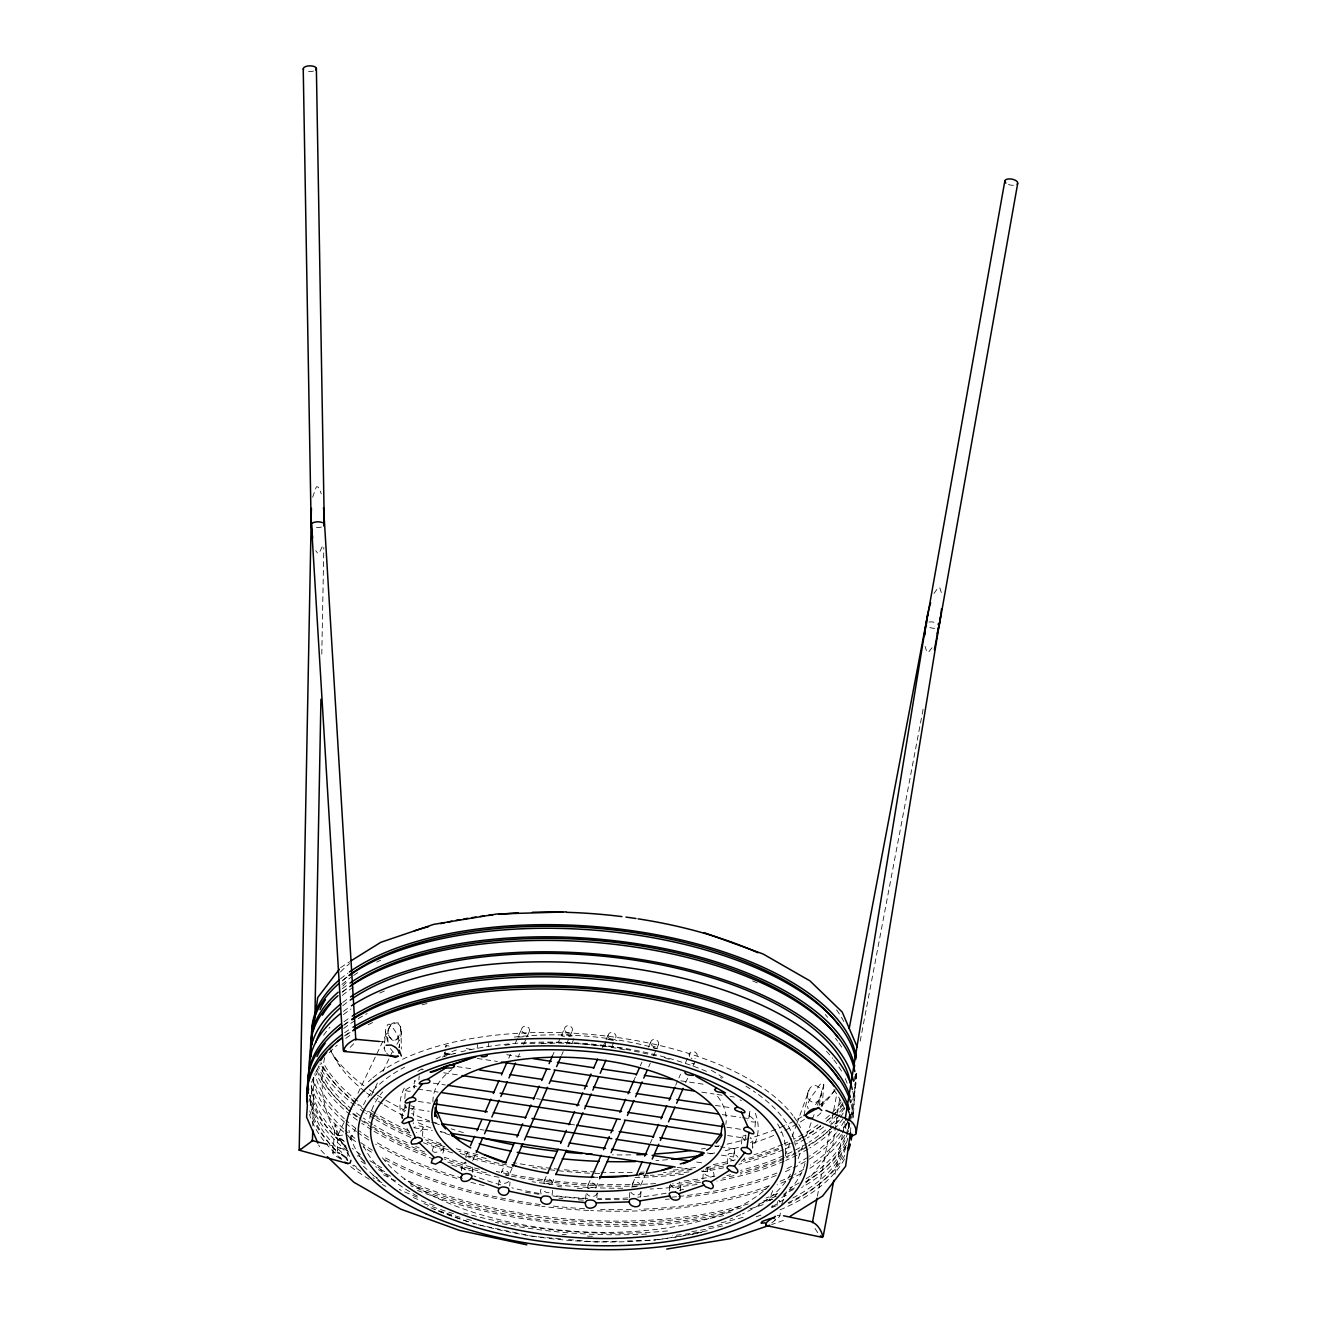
<?xml version="1.0" encoding="UTF-8"?>
<svg xmlns="http://www.w3.org/2000/svg" width="1317" height="1317" viewBox="0 0 1317 1317"><rect width="100%" height="100%" fill="white"/><g stroke="black" fill="none" stroke-linecap="round" stroke-linejoin="round"><path stroke-width="0.75" stroke-dasharray="5 3.75" d="M312.837 1125.953L313.775 1076.73M321.792 654.121L323.817 547.444M388.071 1042.224C384.169 1008.361 414.575 1024 394.458 1047.394M357.977 1093.225L389.848 1026.667C410.328 1009.217 397.043 1058.358 387.906 1033.121M347.622 1150.646L340.905 1141.362L335.094 1124.636L337.35 1135.254A25.27 1.696 59.5 0 1 342.404 1143.14L346.98 1148.44M310.746 1105.506L311.026 1101.934M311.701 1093.373L311.981 1089.801M324.64 1057.716C319.027 1084.566 322.583 1111.499 337.168 1134.974M332.872 1153.001L335.094 1124.636M347.787 1156.145L348.231 1150.63M385.354 1051.559L384.185 1048.48L385.799 1028.528L387.708 1024.593L389.19 1024.083C395.577 1029.762 400.384 1038.85 399.413 1047.673M402.212 1118.512L402.92 1109.869L406.673 1106.757M404.813 1098.46L405.521 1089.85L410.706 1086.673A6.338 2.107 -16.6 0 1 414.855 1086.097L416.534 1086.492M413.538 1115.894L414.246 1106.873L411.052 1105.704M418.888 1079.907L419.201 1075.94M422.576 1136.324L423.004 1126.611L418.707 1125.821A6.338 3.144 -18.9 0 0 414.427 1127.385L413.867 1127.764M442.841 1153.132C445.212 1148.506 442.759 1142.695 437.31 1145.033A6.338 3.638 -17.8 0 0 433.392 1147.107L432.223 1150.943M461.378 1170.681L462.3 1164.59A6.338 4.066 -15 0 1 465.609 1162.071M477.215 1048.299L477.528 1044.463M472.375 1172.278L472.852 1166.319M488.475 1046.735L488.772 1042.834M498.616 1185.547L499.192 1178.649M509.712 1186.008L510.008 1182.123M541.089 1194.058C538.34 1181.826 546.785 1198.684 551.724 1190.338M552.119 1195.326L552.564 1189.63M571.825 1043.393C581.241 1028.231 543.641 1038.092 572.418 1035.853M585.604 1199.359L586.197 1191.836M605.392 1046.62L606.034 1038.866L616.965 1040.479M596.848 1197.844L597.292 1192.198M629.411 1197.597L629.855 1191.885M640.589 1197.038L641.033 1191.325A6.338 4.445 18.2 0 0 640.77 1190.189M669.382 1190.716L669.991 1182.929M680.477 1190.996L680.691 1184.065A6.338 4.132 23.3 0 0 679.144 1181.925M702.784 1179.094L703.525 1170.138M727.363 1163.586L728.12 1154.499L729.371 1153.429L733.108 1153.824A6.338 3.243 27.8 0 1 737.026 1156.128L737.948 1157.182M741.52 1143.963L742.179 1136.061L745.735 1135.534M752.402 1147.041L752.88 1141.065L750.377 1137.723M755.003 1126.99L755.481 1121.014L751.102 1116.997A6.338 2.206 26.1 0 0 747.035 1115.68M777.112 1205.335L777.409 1201.581M822.104 1106.576L823.816 1084.829C821.512 1078.969 816.754 1090.163 814.828 1092.254A25.27 15.244 -63.3 0 0 809 1101.16L807.074 1105.226L808.177 1108.716M839.505 1099.662L832.92 1144.901L828.113 1154.647L803.288 1186.14M850.436 1132.669L851.144 1123.73M852.231 1109.803L851.556 1118.38A273.31 123.238 4.5 0 0 850.881 1114.775M853.416 1094.806L852.511 1106.231A273.31 123.238 4.5 0 1 852.939 1120.388M854.503 1080.994L855.095 1073.371A273.31 123.238 4.5 0 1 855.787 1081.455M404.846 1104.37L404.879 1107.613L429.227 1111.268M745.801 1135.04L745.718 1138.069M823.816 1084.829L819.618 1098.888A25.221 10.602 -59.8 0 1 815.47 1104.65M399.709 1043.969L398.804 1047.624M641.033 1191.325C640.77 1196.544 633 1195.902 630.876 1192.247M443.319 1146.992L442.71 1149.017A6.338 4.066 -15 0 1 439.417 1151.535L435.054 1152.424L432.865 1151.601M384.185 1048.48L384.334 1047.163M423.284 1127.401L421.852 1130.167A6.338 3.638 -17.8 0 1 417.933 1132.225L416.435 1132.604M414.246 1106.873L411.727 1110.132M752.88 1141.065L750.492 1142.662M755.481 1121.014L754.954 1122.068L751.859 1121.87A6.338 2.716 27.6 0 1 747.727 1120.059M413.225 1123.796L413.357 1122.743M707.657 1167.586L707.558 1171.867L708.859 1167.109M808.868 1090.46C803.074 1099.004 816.161 1108.552 820.211 1097.621C826.006 1089.093 812.902 1079.545 808.868 1090.46L797.015 1123.236M771.68 1222.966L779.582 1216.595L781.146 1209.78M804.029 1115.598L808.111 1092.666M819.158 1105.556L820.968 1095.431M312.639 497.217L316.343 486.813L318.039 486.961L319.702 489.348L321.249 493.842M817.396 1196.264L830.039 1129.607M830.418 1127.582L836.542 1095.267M834.945 1174.303L844.905 1121.837M860.199 1041.121L921.785 716.218M922.18 714.193L923.711 706.126M405.85 1104.914L405.027 1107.548M445.261 1047.328L446.035 1045.566L450.085 1046.175M445.541 1051.822L444.767 1053.584L444.586 1052.201M322.138 546.802L319.142 553.156L317.463 553.008L315.784 550.621M772.651 1190.7L769.161 1200.33L772.141 1199.244M785.179 1155.997L791.451 1138.645M792.143 1136.719L796.324 1125.162M781.59 1204.495L786.414 1191.128M798.135 1158.697L803.65 1143.419M806.416 1135.797L814.696 1112.898M817.445 1105.259L820.211 1097.621M349.795 1156.54L347.211 1152.54L342.107 1148.44L338.255 1148.638L337.564 1151.223L337.317 1136.439L343.803 1122.808M465.576 1156.853L468.012 1151.256M508.79 1058.177L510.42 1054.456M515.309 1043.294L521.828 1028.396M473.099 1159.865L475.536 1154.285M517.943 1057.485L519.573 1053.748M523.656 1044.447L526.092 1038.866M526.915 1037.006L529.352 1031.409M501.267 1172.772L504.559 1165.249M552.383 1056.069L554.029 1052.299M558.161 1042.883L560.63 1037.236M561.454 1035.36L564.763 1027.82M512.099 1168.278L508.79 1175.801A4.05 3.572 23.7 0 0 501.728 1171.965M561.569 1055.312L563.215 1051.559M566.508 1044.019L568.993 1038.372M569.817 1036.495L572.286 1030.849M544.168 1181.02L546.637 1175.39M602.544 1047.739L608.306 1034.602M551.708 1184.049L554.984 1176.542M611.714 1047.015L614.183 1041.385M588.057 1185.086L590.51 1179.489M633.757 1080.73L635.387 1076.993M640.292 1065.815L641.922 1062.095M648.458 1047.18L650.894 1041.599M595.58 1188.099L598.84 1180.641M648.639 1066.968L650.269 1063.247M653.528 1055.79L655.981 1050.209M656.804 1048.348L658.434 1044.611M632.44 1184.032L634.893 1178.435M650.384 1143.074L652.014 1139.353M675.654 1085.356L678.107 1079.775M678.913 1077.915L680.543 1074.195M685.433 1063.017L689.515 1053.715M640.786 1185.185L645.676 1174.023M685.63 1082.804L688.083 1077.207M692.972 1066.046L695.409 1060.465M389.848 1026.667C383.642 1033.746 394.046 1046.521 399.775 1036.314M350.24 1139.715L355.541 1128.636M371.46 1095.398L377.65 1082.475M382.967 1071.396L389.157 1058.456M390.046 1056.613L393.569 1049.237M597.177 1193.317C595.712 1197.729 588.617 1197.351 586.756 1193.482M933.967 593.457L938.198 587.629L939.894 587.958L941.606 593.473M931.992 647.734L928.501 652.244L926.806 651.915L925.094 646.4M821.149 1105.111L824.409 1101.045M353.68 1043.788L349.137 1048.414M774.742 1196.264L777.425 1193.498M820.985 1112.865L818.318 1115.367A9.252 4.593 -24.2 0 1 814.482 1117.376M340.576 967.616L349.614 961.723M444.603 1055.526L444.422 1056.497M769.572 1200.314L772.536 1199.26M337.613 1135.748L344.181 1134.875M508.856 1181.415C506.222 1184.213 499.867 1184.197 499.061 1179.802M587.645 1188.691L591.514 1187.374L595.498 1188.955M417.851 1071.429L422.971 1068.235M783.895 1199.507L770.461 1207.887A25.27 3.737 -42.1 0 0 772.602 1205.582M783.516 1220.415L771.597 1224.58M631.452 1186.996L636.704 1186.535M445.409 1055.032L452.159 1053.37A6.338 1.218 -9.9 0 1 455.089 1053.551M421.95 1069.848L423.267 1069.305M748.731 1118.577L749.982 1110.577L748.731 1118.577L742.623 1117.672M734.82 1148.951L733.569 1156.952L734.82 1148.951L720.629 1146.827M777.162 1215.542L780.092 1215.723M670.238 1184.065A6.338 4.445 18.2 0 0 671.785 1186.205C674.123 1189.449 682.272 1189.432 680.691 1184.065M517.976 1037.088L528.364 1036.545M545.436 1183.802L548.349 1183.539L551.839 1185.547M504.987 1045.303L513.037 1043.986M639.239 1174.056L643.239 1173.398M677.136 1188.461L678.436 1188.28M657.825 1239.774L701.632 1232.597M521.153 1043.739L563.742 1042.455L615.401 1047.097L656.656 1055.905M617.146 1241.273L594.741 1241.947L568.648 1239.593M627.32 1240.96L655.833 1240.104M705.896 1168.442L709.995 1169.348A6.338 3.721 26.4 0 1 713.435 1172.064L714.176 1175.291L712.909 1176.542L710.538 1176.921L706.389 1175.274A6.338 4.132 23.3 0 1 703.673 1172.212L703.41 1171.126M560.614 1238.885L532.512 1236.35L473.363 1223.723M379.559 1041.5L385.651 1042.06M505.909 1174.616L508.494 1175.373M613.459 1040.43L605.985 1039.031M466.267 1048.612L474.367 1049.83M506.749 1054.687L520.923 1056.81M680.807 1080.829L703.064 1084.171M444.767 1053.584L450.842 1054.489M477.166 1058.44L497.398 1061.469M701.813 1092.172L713.946 1093.999M722.045 1095.201L715.971 1094.295A147.027 66.294 4.5 0 1 725.848 1124.339M730.145 1096.419L734.195 1097.028M457.147 1066.605L471.387 1068.745M715.411 1105.391L731.676 1107.827M443.697 1072.779L457.921 1074.919M722.292 1114.61L740.598 1117.359M433.293 1083.167L445.442 1084.994M536.546 1098.674L540.596 1099.283M726.852 1127.237L741.01 1129.36M417.868 1089.044L438.117 1092.089M727.61 1135.55L745.834 1138.283M418.312 1101.424L430.478 1103.251M570.475 1124.274L574.541 1124.883M714.538 1145.905L718.605 1146.514M707.196 1153.001L713.287 1153.906M721.387 1155.124L733.569 1156.952M417.374 1120.109L429.523 1121.936M431.548 1122.232L439.631 1123.45M480.112 1129.525L484.162 1130.134M696.677 1162.038L702.751 1162.96M414.098 1127.813L432.305 1130.546M440.405 1131.764L448.504 1132.982M677.201 1167.323L693.384 1169.743M701.484 1170.961L707.558 1171.867M336.033 1152.079L332.971 1152.326A6.931 2.206 30.6 0 0 334.139 1154.976L340.79 1159.009M653.397 1047.92L656.459 1048.579M404.78 1111.91L402.837 1110.56M343.671 1140.588L339.062 1138.843L337.317 1136.439M691.771 1063.313L693.17 1063.692A6.338 1.284 19.7 0 0 694.421 1063.955M329.234 1144.868L340.543 1147.98M664.509 1057.584L672.016 1060.3M438.676 1211.163L471.437 1223.016M720.514 1077.619L721.93 1078.195M733.734 1160.82L732.334 1160.195A6.338 3.721 26.4 0 1 728.894 1157.462L728.005 1155.404M778.577 1200.627L779.911 1201.367M779.038 1200.676L780.355 1201.417M671.785 1186.205L672.954 1187.144M348.775 1136.62L350.536 1139.007M379.971 1181.168L363.492 1166.319M324.41 1153.84L321.085 1150.367L318.714 1144.95M393.503 1052.497L389.223 1047.048M339.819 1157.067L341.268 1159.026M817.676 1232.663L813.922 1226.72M405.438 1090.509L408.665 1091.349A6.338 2.634 -18.4 0 0 413.028 1090.295M334.699 1057.074L339.967 1066.243M446.035 1045.566L446.216 1046.949M845.86 1128.62L844.592 1122.644M387.56 1041.154L385.502 1031.655M742.097 1136.818L743.907 1139.666A6.338 3.243 27.8 0 0 746.426 1141.378M461.691 1166.78L464.769 1169.595L470.432 1168.311A6.338 4.395 -10.3 0 0 471.552 1167.471M401.01 1029.318L401.339 1049.056M844.938 1137.658A269.919 121.707 4.5 0 1 806.119 1178.715M799.156 1182.896A269.919 121.707 4.5 0 1 789.838 1187.835M777.03 1193.679A269.919 121.707 4.5 0 1 765.984 1198.042M748.171 1203.936A269.919 121.707 4.5 0 1 404.154 1179.077M381.732 1167.784A269.919 121.707 4.5 0 1 369.83 1160.705M360.446 1154.449A269.919 121.707 4.5 0 1 352.298 1148.391M344.214 1141.609A269.919 121.707 4.5 0 1 311.306 1081.817M343.984 1024.889A269.919 121.707 4.5 0 1 350.092 1020.445M849.811 1114.116A269.919 121.707 4.5 0 1 846.452 1133.855M846.37 1145.115A273.31 123.238 4.5 0 1 801.609 1187.522M786.249 1195.375A273.31 123.238 4.5 0 1 781.211 1197.614M763.086 1204.627A273.31 123.238 4.5 0 1 749.406 1209.022M723.708 1215.575A273.31 123.238 4.5 0 1 415.909 1189.794M395.775 1180.937A273.31 123.238 4.5 0 1 380.761 1173.233M365.253 1164.014A273.31 123.238 4.5 0 1 358.932 1159.8M347.458 1151.239A273.31 123.238 4.5 0 1 309.413 1098.658M343.753 1025.268A273.31 123.238 4.5 0 1 350.207 1020.84M851.144 1104.403A273.31 123.238 4.5 0 1 852.906 1119.911M769.342 1185.662A208.563 94.034 4.5 0 1 764.568 1190.156M763.234 1191.292A208.563 94.034 4.5 0 1 563.511 1230.407A208.563 94.034 4.5 0 1 380.843 1155.7M369.797 1118.577A208.563 94.034 4.5 0 1 382.704 1091.875M442.38 1057.074A208.563 94.034 4.5 0 1 456.703 1052.909M460.934 1051.839A208.563 94.034 4.5 0 1 706.834 1071.495M777.59 1123.977A208.563 94.034 4.5 0 1 785.146 1155.865M834.945 1090.46A266.149 120.012 4.5 0 1 820.145 1104.584M801.806 1116.865A266.149 120.012 4.5 0 1 786.216 1124.866M784.537 1125.623A266.149 120.012 4.5 0 1 777.606 1128.62M775.812 1129.344A266.149 120.012 4.5 0 1 750.904 1137.987M748.879 1138.579A266.149 120.012 4.5 0 1 726.902 1144.193M719.23 1145.806A266.149 120.012 4.5 0 1 715.329 1146.58M705.385 1148.358A266.149 120.012 4.5 0 1 701.352 1149M630.794 1154.861A266.149 120.012 4.5 0 1 612.553 1154.861M463.37 1132.62A266.149 120.012 4.5 0 1 451.204 1128.817M439.351 1124.718A266.149 120.012 4.5 0 1 431.663 1121.854M429.786 1121.113A266.149 120.012 4.5 0 1 411.678 1113.474M405.751 1110.708A266.149 120.012 4.5 0 1 383.461 1098.806M381.732 1097.769A266.149 120.012 4.5 0 1 375.032 1093.554M373.419 1092.484A266.149 120.012 4.5 0 1 368.711 1089.274M363.871 1085.751A266.149 120.012 4.5 0 1 330.979 1051.575M340.543 971.88A266.149 120.012 4.5 0 1 349.663 963.567M836.575 1009.909A266.149 120.012 4.5 0 1 844.444 1022.848M835.06 1089.439A259.762 117.114 4.5 0 1 821.067 1106.296M804.473 1119.302A259.762 117.114 4.5 0 1 780.619 1132.406M773.688 1135.452A259.762 117.114 4.5 0 1 750.822 1143.782M738.491 1147.387A259.762 117.114 4.5 0 1 722.49 1151.321M714.752 1152.951A259.762 117.114 4.5 0 1 706.817 1154.449M667.587 1159.668A259.762 117.114 4.5 0 1 655.866 1160.59M449.788 1134.958A259.762 117.114 4.5 0 1 440.207 1131.583M430.939 1128.027A259.762 117.114 4.5 0 1 416.798 1122.068M403.644 1115.795A259.762 117.114 4.5 0 1 384.202 1104.947M382.556 1103.909A259.762 117.114 4.5 0 1 374.67 1098.707M370.225 1095.546A259.762 117.114 4.5 0 1 366.702 1092.912M364.974 1091.563A259.762 117.114 4.5 0 1 330.616 1049.962M342.864 986.104A259.762 117.114 4.5 0 1 348.659 980.161M825.265 1014.469A259.762 117.114 4.5 0 1 827.603 1017.333M790.365 1174.155A219.083 98.775 4.5 0 1 742.459 1213.895M740.763 1214.669A219.083 98.775 4.5 0 1 730.013 1219.098M417.357 1196.116A219.083 98.775 4.5 0 1 362.455 1143.255M363.525 1104.831A219.083 98.775 4.5 0 1 404.648 1067.182M745.965 1086.245A219.083 98.775 4.5 0 1 755.448 1092.452M758.394 1094.542A219.083 98.775 4.5 0 1 795.353 1145.313M849.284 1123.681A269.919 121.707 4.5 0 1 805.839 1182.287M793.361 1189.465A269.919 121.707 4.5 0 1 783.697 1194.206M771.318 1199.474A269.919 121.707 4.5 0 1 757.95 1204.331M731.116 1212.035A269.919 121.707 4.5 0 1 410.789 1185.712M390.523 1176.213A269.919 121.707 4.5 0 1 376.234 1168.36M364.76 1161.166A269.919 121.707 4.5 0 1 357.236 1155.914M345.482 1146.547A269.919 121.707 4.5 0 1 311.224 1089.373M343.704 1028.462A269.919 121.707 4.5 0 1 367.196 1013.596M849.333 1113.688A269.919 121.707 4.5 0 1 849.449 1121.689M845.761 1143.238A273.31 123.238 4.5 0 1 805.477 1181.859M794.398 1187.983A273.31 123.238 4.5 0 1 786.529 1191.803M776.256 1196.231A273.31 123.238 4.5 0 1 761.456 1201.713M741.57 1207.738A273.31 123.238 4.5 0 1 408.945 1183.209M384.696 1171.636A273.31 123.238 4.5 0 1 375.691 1166.648M362.323 1158.351A273.31 123.238 4.5 0 1 356.183 1154.087M346.075 1146.3A273.31 123.238 4.5 0 1 309.693 1095.086M344.033 1021.696A273.31 123.238 4.5 0 1 350.487 1017.267M844.526 1158.944A273.31 123.238 4.5 0 1 778.528 1210.504M707.245 1230.786A273.31 123.238 4.5 0 1 672.559 1235.609M471.47 1220.382A273.31 123.238 4.5 0 1 463.847 1218.357M460.094 1217.303A273.31 123.238 4.5 0 1 433.968 1209.088M369.287 1179.291A273.31 123.238 4.5 0 1 349.927 1166.072M341.58 1159.256A273.31 123.238 4.5 0 1 324.953 1142.218M323.817 1140.785A273.31 123.238 4.5 0 1 309.479 1114.445M345.959 1035.178A273.31 123.238 4.5 0 1 350.931 1031.902M849.695 1114.725A273.31 123.238 4.5 0 1 851.276 1121.952M849.152 1126.726A273.31 123.238 4.5 0 1 845.712 1133.493M844.707 1135.155A273.31 123.238 4.5 0 1 809.84 1168.294M800.966 1173.546A273.31 123.238 4.5 0 1 795.303 1176.558M793.377 1177.53A273.31 123.238 4.5 0 1 777.145 1184.806M766.165 1188.971A273.31 123.238 4.5 0 1 590.691 1210.57M588.65 1210.471A273.31 123.238 4.5 0 1 541.731 1206.257M539.723 1205.993A273.31 123.238 4.5 0 1 381.946 1158.236M371.427 1152.145A273.31 123.238 4.5 0 1 363.229 1146.909M355.606 1141.592A273.31 123.238 4.5 0 1 345.334 1133.493M343.721 1132.11A273.31 123.238 4.5 0 1 311.075 1085.471A269.919 121.707 4.5 0 1 314.944 1073.981M343.408 1011.407A273.31 123.238 4.5 0 1 349.729 1006.929M852.741 1091.2A273.31 123.238 4.5 0 1 852.478 1116.964M845.876 1147.634A269.919 121.707 4.5 0 1 788.603 1203.54M760.913 1215.13A269.919 121.707 4.5 0 1 753.011 1217.781M722.589 1225.946A269.919 121.707 4.5 0 1 690.47 1231.757M592.436 1236.35A269.919 121.707 4.5 0 1 584.419 1235.972M566.244 1234.72A269.919 121.707 4.5 0 1 562.194 1234.358M453.525 1213.665A269.919 121.707 4.5 0 1 420.65 1202.306M385.897 1186.436A269.919 121.707 4.5 0 1 382.276 1184.493M360.726 1171.225A269.919 121.707 4.5 0 1 352.775 1165.43M335.687 1150.367A269.919 121.707 4.5 0 1 310.071 1095.53M315.718 1072.301A269.919 121.707 4.5 0 1 320.393 1064.004M329.283 1052.744A269.919 121.707 4.5 0 1 337.168 1045.155M345.729 1038.356A269.919 121.707 4.5 0 1 352.1 1033.993M368.134 1024.774A269.919 121.707 4.5 0 1 373.929 1021.926M422.115 1004.789A269.919 121.707 4.5 0 1 428.486 1003.175M833.809 1089.752A269.919 121.707 4.5 0 1 844.576 1109.326M847.901 1121.837A269.919 121.707 4.5 0 1 848.576 1131.83M847.704 1138.201A269.919 121.707 4.5 0 1 792.686 1198.042M776.075 1205.829A269.919 121.707 4.5 0 1 768.799 1208.759M743.084 1217.287A269.919 121.707 4.5 0 1 720.942 1222.802M667.571 1230.918A269.919 121.707 4.5 0 1 463.699 1212.973M417.275 1197.268A269.919 121.707 4.5 0 1 399.314 1189.432M377.288 1177.941A269.919 121.707 4.5 0 1 372.168 1174.896M341.729 1152.375A269.919 121.707 4.5 0 1 310.351 1093.95M344.511 1035.903A269.919 121.707 4.5 0 1 350.75 1031.491M848.658 1122.265A269.919 121.707 4.5 0 1 848.774 1130.249M844.164 1121.244A269.919 121.707 4.5 0 1 837.694 1131.105M836.427 1132.702A269.919 121.707 4.5 0 1 809.461 1156.211M807.798 1157.281A269.919 121.707 4.5 0 1 799.024 1162.467M791.533 1166.401A269.919 121.707 4.5 0 1 785.673 1169.2M776.931 1173.003A269.919 121.707 4.5 0 1 678.699 1196.478M676.576 1196.709A269.919 121.707 4.5 0 1 670.205 1197.351M628.044 1199.622A269.919 121.707 4.5 0 1 597.358 1199.277M583.316 1198.602A269.919 121.707 4.5 0 1 553.025 1195.984M539.048 1194.239A269.919 121.707 4.5 0 1 525.137 1192.181M462.481 1178.303A269.919 121.707 4.5 0 1 374.818 1141.329M368.299 1137.197A269.919 121.707 4.5 0 1 359.195 1130.908M355.705 1128.274A269.919 121.707 4.5 0 1 345.894 1120.174M344.363 1118.792A269.919 121.707 4.5 0 1 314.747 1073.701M342.815 1005.711A269.919 121.707 4.5 0 1 348.659 1001.216M844.806 1155.371A273.31 123.238 4.5 0 1 787.582 1203.014M730.491 1222.439A273.31 123.238 4.5 0 1 707.525 1227.214M646.614 1234.045A273.31 123.238 4.5 0 1 495.406 1222.324M434.248 1205.516A273.31 123.238 4.5 0 1 409.768 1196.116M381.914 1182.798A273.31 123.238 4.5 0 1 372.991 1177.777M356.726 1167.306A273.31 123.238 4.5 0 1 353.746 1165.166M335.753 1150.087A273.31 123.238 4.5 0 1 309.758 1110.873M344.642 1032.726A273.31 123.238 4.5 0 1 351.211 1028.33M843.028 1118.709A273.31 123.238 4.5 0 1 833.266 1129.92M831.669 1131.451A273.31 123.238 4.5 0 1 809.807 1147.947M808.062 1149A273.31 123.238 4.5 0 1 798.909 1154.136M796.999 1155.124A273.31 123.238 4.5 0 1 785.772 1160.442M784.076 1161.182A273.31 123.238 4.5 0 1 716.958 1181.102M697.006 1184.477A273.31 123.238 4.5 0 1 650.154 1189.037M582.18 1188.576A273.31 123.238 4.5 0 1 573.998 1187.983M561.701 1186.913A273.31 123.238 4.5 0 1 557.618 1186.485M498.945 1177.316A273.31 123.238 4.5 0 1 451.715 1165.101M433.902 1159.125A273.31 123.238 4.5 0 1 373.106 1130.71M371.427 1129.673A273.31 123.238 4.5 0 1 361.796 1123.352M357.302 1120.158A273.31 123.238 4.5 0 1 352.018 1116.158M350.322 1114.808A273.31 123.238 4.5 0 1 316.047 1073.141M342.14 992.244A273.31 123.238 4.5 0 1 348.182 987.717M855.77 1083.479A273.31 123.238 4.5 0 1 853.037 1099.481M854.486 1086.805A273.31 123.238 4.5 0 1 847.44 1121.804M846.502 1123.483A273.31 123.238 4.5 0 1 840.904 1131.78M839.62 1133.41A273.31 123.238 4.5 0 1 807.156 1160.442M805.378 1161.479A273.31 123.238 4.5 0 1 783.171 1172.607M776.157 1175.505A273.31 123.238 4.5 0 1 683.786 1197.532M669.349 1199.046A273.31 123.238 4.5 0 1 665.398 1199.392M583.332 1200.133A273.31 123.238 4.5 0 1 577.192 1199.721M562.853 1198.536A273.31 123.238 4.5 0 1 558.77 1198.141M484.129 1185.646A273.31 123.238 4.5 0 1 470.564 1182.222M456.9 1178.386A273.31 123.238 4.5 0 1 375.641 1144.193M368.859 1140.061A273.31 123.238 4.5 0 1 357.878 1132.653M356.397 1131.583A273.31 123.238 4.5 0 1 346.108 1123.5M344.511 1122.117A273.31 123.238 4.5 0 1 313.002 1079.117M342.7 1002.533A273.31 123.238 4.5 0 1 348.89 998.039M843.127 1113.128A269.919 121.707 4.5 0 1 831.702 1127.582M830.171 1129.113A269.919 121.707 4.5 0 1 808.704 1145.856M807.008 1146.909A269.919 121.707 4.5 0 1 798.086 1152.046M796.225 1153.034A269.919 121.707 4.5 0 1 786.562 1157.775M783.138 1159.306A269.919 121.707 4.5 0 1 740.352 1173.99M733.981 1175.604A269.919 121.707 4.5 0 1 722.556 1178.205M700.496 1182.254A269.919 121.707 4.5 0 1 667.225 1186.271M622.776 1188.247A269.919 121.707 4.5 0 1 532.084 1181.695M486.253 1172.854A269.919 121.707 4.5 0 1 445.442 1161.314M426.329 1154.449A269.919 121.707 4.5 0 1 374.061 1128.867M372.415 1127.846A269.919 121.707 4.5 0 1 361.549 1120.537M356.594 1116.849A269.919 121.707 4.5 0 1 351.557 1112.832M349.943 1111.482A269.919 121.707 4.5 0 1 317.891 1069.437M342.338 995.438A269.919 121.707 4.5 0 1 354.289 986.482M752.633 980.918A269.919 121.707 4.5 0 1 757.851 983.206M835.488 1038.339A269.919 121.707 4.5 0 1 837.628 1041.171M838.88 1042.916A269.919 121.707 4.5 0 1 843.341 1049.978M844.411 1107.893A269.919 121.707 4.5 0 1 841.25 1112.849M840.098 1114.478A269.919 121.707 4.5 0 1 831.982 1124.01M825.578 1130.035A269.919 121.707 4.5 0 1 808.984 1142.283M807.288 1143.337A269.919 121.707 4.5 0 1 786.842 1154.202M783.417 1155.733A269.919 121.707 4.5 0 1 740.631 1170.418M714.966 1176.213A269.919 121.707 4.5 0 1 681.992 1181.234M655.636 1183.588A269.919 121.707 4.5 0 1 649.61 1183.934M647.585 1184.032A269.919 121.707 4.5 0 1 496.311 1171.504M465.675 1163.866A269.919 121.707 4.5 0 1 443.763 1157.083M419.283 1147.963A269.919 121.707 4.5 0 1 415.695 1146.465M407.019 1142.646A269.919 121.707 4.5 0 1 374.341 1125.294M372.695 1124.274A269.919 121.707 4.5 0 1 363.311 1118.018M360.381 1115.894A269.919 121.707 4.5 0 1 353.499 1110.61M351.837 1109.26A269.919 121.707 4.5 0 1 318.171 1065.865M342.618 991.866A269.919 121.707 4.5 0 1 348.33 987.322M839.456 1120.026A273.31 123.238 4.5 0 1 835.11 1124.784M833.562 1126.348A273.31 123.238 4.5 0 1 804.753 1147.519M802.926 1148.539A273.31 123.238 4.5 0 1 793.377 1153.478M789.41 1155.355A273.31 123.238 4.5 0 1 786.051 1156.869M784.356 1157.61A273.31 123.238 4.5 0 1 740.319 1172.377M730.606 1174.731A273.31 123.238 4.5 0 1 726.852 1175.571M699.311 1180.608A273.31 123.238 4.5 0 1 672.493 1183.851M638.103 1185.975A273.31 123.238 4.5 0 1 505.267 1174.978M479.454 1169.216A273.31 123.238 4.5 0 1 443.994 1158.944M424.634 1151.996A273.31 123.238 4.5 0 1 410.031 1146.004M408.27 1145.23A273.31 123.238 4.5 0 1 370.044 1125.064M368.414 1124.01A273.31 123.238 4.5 0 1 359.047 1117.656M357.582 1116.586A273.31 123.238 4.5 0 1 348.939 1109.869M347.293 1108.486A273.31 123.238 4.5 0 1 316.327 1069.569M342.42 988.672A273.31 123.238 4.5 0 1 346.914 985.264M855.869 1073.832A273.31 123.238 4.5 0 1 851.128 1101.72M842.765 1108.206A273.31 123.238 4.5 0 1 838.731 1113.063M837.283 1114.643A273.31 123.238 4.5 0 1 829.298 1122.331M823.652 1126.94A273.31 123.238 4.5 0 1 807.239 1137.904M805.428 1138.942A273.31 123.238 4.5 0 1 796.011 1143.946M790.085 1146.794A273.31 123.238 4.5 0 1 785.031 1149.033M783.302 1149.774A273.31 123.238 4.5 0 1 738.919 1164.327M723.724 1167.8A273.31 123.238 4.5 0 1 702.01 1171.718M683.572 1174.204A273.31 123.238 4.5 0 1 634.629 1177.513M512.017 1167.57A273.31 123.238 4.5 0 1 468.622 1157.627M452.669 1152.951A273.31 123.238 4.5 0 1 423.432 1142.695M410.706 1137.427A273.31 123.238 4.5 0 1 375.773 1119.598M374.061 1118.561A273.31 123.238 4.5 0 1 365.879 1113.342M364.299 1112.272A273.31 123.238 4.5 0 1 358.257 1108.009M354.717 1105.358A273.31 123.238 4.5 0 1 319.652 1066.441M343.095 980.095A273.31 123.238 4.5 0 1 347.589 976.687M856.643 1073.355A273.31 123.238 4.5 0 1 854.601 1085.373M804.967 1163.504A229.602 103.533 4.5 0 1 783.45 1195.507M702.109 1232.103A229.602 103.533 4.5 0 1 445.525 1213.797M443.648 1213.072A229.602 103.533 4.5 0 1 427.399 1206.224M365.418 1163.174A229.602 103.533 4.5 0 1 349.005 1130.282M368.348 1081.8A229.602 103.533 4.5 0 1 371.493 1078.936M372.876 1077.75A229.602 103.533 4.5 0 1 591.185 1034.487A229.602 103.533 4.5 0 1 792.9 1115.466M793.953 1116.882A229.602 103.533 4.5 0 1 800.571 1127.714M856.544 1073.816A273.31 123.238 4.5 0 1 854.881 1081.8M843.045 1104.634A273.31 123.238 4.5 0 1 826.813 1121.08M820.903 1125.64A273.31 123.238 4.5 0 1 805.724 1135.369M803.88 1136.406A273.31 123.238 4.5 0 1 794.332 1141.329M790.365 1143.222A273.31 123.238 4.5 0 1 785.311 1145.461M778.298 1148.358A273.31 123.238 4.5 0 1 743.331 1159.701M727.807 1163.421A273.31 123.238 4.5 0 1 706.324 1167.504M692.1 1169.611A273.31 123.238 4.5 0 1 663.538 1172.558M643.19 1173.694A273.31 123.238 4.5 0 1 639.058 1173.826M599.696 1173.677A273.31 123.238 4.5 0 1 591.58 1173.315M589.539 1173.217A273.31 123.238 4.5 0 1 532.677 1167.438M486.269 1158.499A273.31 123.238 4.5 0 1 459.024 1151.239M444.948 1146.811A273.31 123.238 4.5 0 1 425.589 1139.847M409.225 1133.081A273.31 123.238 4.5 0 1 374.341 1114.989M372.662 1113.952A273.31 123.238 4.5 0 1 367.739 1110.824M361.517 1106.576A273.31 123.238 4.5 0 1 358.537 1104.436M354.997 1101.786A273.31 123.238 4.5 0 1 319.932 1062.868M340.56 978.844A273.31 123.238 4.5 0 1 347.869 973.115M755.299 1113.293A179.556 80.963 4.5 0 1 752.369 1148.194M744.928 1157.841A179.556 80.963 4.5 0 1 740.17 1162.368M683.655 1189.235A179.556 80.963 4.5 0 1 679.424 1190.305M666.139 1193.169A179.556 80.963 4.5 0 1 637.593 1197.169M627.913 1197.927A179.556 80.963 4.5 0 1 597.836 1198.684M587.744 1198.404A179.556 80.963 4.5 0 1 553.091 1195.457M539.163 1193.416A179.556 80.963 4.5 0 1 511.869 1187.819M500.74 1184.872A179.556 80.963 4.5 0 1 473.939 1175.916M409.785 1132.702A179.556 80.963 4.5 0 1 405.34 1125.656M402.195 1118.479A179.556 80.963 4.5 0 1 405.801 1085.389M435.927 1059.049A179.556 80.963 4.5 0 1 456.357 1049.978M514.321 1037.072A179.556 80.963 4.5 0 1 657.413 1048.711M711.345 1070.342A179.556 80.963 4.5 0 1 724.498 1078.508M841.053 1102.329A269.919 121.707 4.5 0 1 823.816 1120.191M817.972 1124.702A269.919 121.707 4.5 0 1 804.753 1133.278M802.975 1134.316A269.919 121.707 4.5 0 1 793.674 1139.254M787.813 1142.053A269.919 121.707 4.5 0 1 784.372 1143.6M782.627 1144.358A269.919 121.707 4.5 0 1 754.032 1154.746M735.215 1159.882A269.919 121.707 4.5 0 1 711.921 1164.821M695.524 1167.471A269.919 121.707 4.5 0 1 672.345 1170.204M644.49 1172.064A269.919 121.707 4.5 0 1 640.424 1172.212M632.242 1172.443A269.919 121.707 4.5 0 1 597.506 1172.064M595.498 1171.982A269.919 121.707 4.5 0 1 561.19 1169.48M559.182 1169.266A269.919 121.707 4.5 0 1 553.14 1168.607M551.148 1168.36A269.919 121.707 4.5 0 1 513.202 1162.582M477.873 1154.762A269.919 121.707 4.5 0 1 454.579 1148.144M440.833 1143.617A269.919 121.707 4.5 0 1 423.876 1137.279M407.974 1130.496A269.919 121.707 4.5 0 1 376.958 1114.182M375.296 1113.161A269.919 121.707 4.5 0 1 368.859 1109.013M357.829 1101.127A269.919 121.707 4.5 0 1 323.208 1062.704M342.239 980.869A269.919 121.707 4.5 0 1 347.803 976.309M843.028 1102.625A269.919 121.707 4.5 0 1 836.953 1110.725M835.571 1112.305A269.919 121.707 4.5 0 1 826.253 1121.475M820.672 1126.035A269.919 121.707 4.5 0 1 802.695 1137.888M800.884 1138.892A269.919 121.707 4.5 0 1 791.451 1143.765M778.791 1149.428A269.919 121.707 4.5 0 1 743.414 1161.281M723.51 1166.055A269.919 121.707 4.5 0 1 705.55 1169.447M688.972 1171.883A269.919 121.707 4.5 0 1 650.285 1175.357M648.26 1175.455A269.919 121.707 4.5 0 1 638.103 1175.851M506.913 1165.002A269.919 121.707 4.5 0 1 500.954 1163.784M498.962 1163.355A269.919 121.707 4.5 0 1 460.308 1153.544M448.373 1149.823A269.919 121.707 4.5 0 1 425.424 1141.576M411.118 1135.616A269.919 121.707 4.5 0 1 376.678 1117.754M375.016 1116.734A269.919 121.707 4.5 0 1 367.031 1111.548M365.5 1110.494A269.919 121.707 4.5 0 1 357.549 1104.7M355.853 1103.383A269.919 121.707 4.5 0 1 321.134 1062.687M341.959 984.441A269.919 121.707 4.5 0 1 352.051 976.523M353.631 975.436A269.919 121.707 4.5 0 1 360.249 971.139M376.744 962.134A269.919 121.707 4.5 0 1 380.679 960.274M849.564 1114.626A269.919 121.707 4.5 0 1 848.016 1120.487M847.358 1122.413A269.919 121.707 4.5 0 1 842.436 1132.9M841.448 1134.563A269.919 121.707 4.5 0 1 810.317 1165.133M803.584 1169.397A269.919 121.707 4.5 0 1 794.546 1174.468M792.653 1175.439A269.919 121.707 4.5 0 1 777.935 1182.254M768.782 1185.909A269.919 121.707 4.5 0 1 639.535 1209.302M631.353 1209.549A269.919 121.707 4.5 0 1 600.552 1209.418M584.534 1208.71A269.919 121.707 4.5 0 1 552.235 1205.977M540.25 1204.512A269.919 121.707 4.5 0 1 382.638 1156.359M372.365 1150.301A269.919 121.707 4.5 0 1 359.87 1141.954M354.915 1138.283A269.919 121.707 4.5 0 1 345.103 1130.167M343.589 1128.801A269.919 121.707 4.5 0 1 312.87 1078.36M323.636 1035.211A269.919 121.707 4.5 0 1 329.991 1027.161M343.441 1014.584A269.919 121.707 4.5 0 1 350.997 1009.003M379.74 993.084A269.919 121.707 4.5 0 1 384.976 990.796M826.45 1051.262A269.919 121.707 4.5 0 1 832.673 1058.341M833.793 1059.773A269.919 121.707 4.5 0 1 841.645 1071.412M845.251 1078.59A269.919 121.707 4.5 0 1 847.358 1083.973M644.178 1173.941A147.027 66.294 4.5 0 1 637.988 1174.846M598 1177.316A147.027 66.294 4.5 0 1 591.992 1177.217M432.947 1101.917A147.027 66.294 4.5 0 1 451.78 1069.618M541.303 1043.673A147.027 66.294 4.5 0 1 626.925 1050.291M741.471 1100.551A6.338 2.206 26.1 0 1 740.072 1099.942M388.202 1054.555A9.252 5.614 31.9 0 1 386.605 1053.123M775.384 1219.575A6.931 1.449 -17.5 0 1 774.297 1220.25M934.741 628.308A6.585 3.046 10.1 0 1 928.353 626.826M928.995 622.036A6.585 3.046 10.1 0 1 936.914 623.369M1013.415 185.302A6.585 3.046 10.1 0 1 1007.011 183.837M321.414 527.047A6.585 2.881 -1 0 1 314.845 527.343M313.495 71.052A6.585 2.881 -1 0 1 306.927 71.348M544.349 1183.818A4.05 3.572 23.7 0 1 545.897 1179.242A4.05 3.572 23.7 0 1 551.164 1180.674A4.05 3.572 23.7 0 1 550.539 1185.514M466.284 1163.043A4.05 3.572 23.7 0 1 465.51 1162.351M465.905 1157.248A4.05 3.572 23.7 0 1 472.49 1160.82M632.621 1186.831A4.05 3.572 23.7 0 1 634.942 1181.975A4.05 3.572 23.7 0 1 640.111 1185.185M689.696 1056.514A4.05 3.572 23.7 0 1 691.54 1051.806A4.05 3.572 23.7 0 1 696.858 1053.946A4.05 3.572 23.7 0 1 695.03 1058.654M691.985 1058.555A4.05 3.572 23.7 0 1 691.046 1058.061M588.814 1188.724A4.05 3.572 23.7 0 1 588.962 1183.818A4.05 3.572 23.7 0 1 594.329 1183.983A4.05 3.572 23.7 0 1 595.119 1188.922M413.686 1086.179C414.476 1095.217 416.468 1069.19 413.686 1086.179M608.487 1037.401A4.05 3.572 23.7 0 0 615.368 1038.438A4.05 3.572 23.7 0 0 612.356 1032.512A4.05 3.572 23.7 0 0 608.487 1037.401M564.944 1030.618A4.05 3.572 23.7 0 0 571.825 1031.655A4.05 3.572 23.7 0 0 568.796 1025.729A4.05 3.572 23.7 0 0 564.944 1030.618M522.009 1031.195A4.05 3.572 23.7 0 0 528.891 1032.232A4.05 3.572 23.7 0 0 525.878 1026.289A4.05 3.572 23.7 0 0 522.009 1031.195M651.075 1044.397A4.05 3.572 23.7 0 0 657.957 1045.418A4.05 3.572 23.7 0 0 654.944 1039.492A4.05 3.572 23.7 0 0 651.075 1044.397"/><path stroke-width="1.5" d="M350.898 1160.343L350.223 1162.927L347.935 1163.586L299.206 1150.169L311.256 515.095M299.519 1150.284L312.425 1140.769L312.755 1130.068M314.944 1015.177L320.936 699.261M924.962 634.942L925.176 631.189M401.339 1055.971L399.166 1050.159M460.901 1177.184C460.143 1184.378 471.338 1181.382 472.062 1176.246L471.782 1175.587A5.581 2.519 4.5 0 0 466.119 1173.546L462.711 1174.501L460.901 1177.168M551.757 1199.589C550.885 1209.319 534.537 1201.614 543.18 1196.297A5.581 2.519 4.5 0 1 549.93 1196.906L551.757 1199.589L585.357 1202.602L586.707 1200.643A5.581 2.519 4.5 0 1 593.341 1200.429C603.416 1205.516 584.666 1213.813 585.357 1202.602M313.265 1030.388L317.71 997.562L339.342 969.23M407.858 1117.326L411.299 1117.639A5.581 2.519 4.5 0 1 412.715 1120.751L403.858 1123.631L401.899 1122.496L404.434 1118.973L407.858 1117.326L409.867 1102.23L414.509 1101.193A5.581 2.519 4.5 0 0 414.921 1098.148C409.587 1094.361 399.035 1105.984 409.867 1102.23M437.211 1099.563L434.956 1116.454L435.219 1107.498L442.775 1124.734M720.86 1134.925L722.375 1123.681M747.002 1147.535L742.442 1147.601A5.581 2.519 4.5 0 0 742.047 1150.63C747.76 1156.952 757.028 1153.099 747.002 1147.535L749.027 1132.422L745.603 1131.122A5.581 2.519 4.5 0 1 744.253 1128.043C749.867 1123.434 759.893 1138.316 749.027 1132.422M850.436 1132.669L845.596 1166.302L822.582 1196.05L790.299 1216.184M347.441 1160.293L346.239 1157.857L341.531 1154.351M845.251 1118.594L926.197 622.925M806.004 1116.437L852.823 1135.649L855.935 1134.085L940.503 616.949M926.246 623.616L1004.904 180.627M939.021 626.579L1017.679 183.573M817.017 1198.289L812.424 1222.538C816.721 1222.884 823.619 1233.239 822.335 1237.387L765.671 1225.452C764.979 1221.616 772.371 1218.538 775.45 1216.332M849.185 1028.593L927.695 614.463M823.092 1236.861L833.809 1180.361M934.412 649.627L939.005 625.41M930.658 602.791L929.572 606.38A200.497 177.499 17.7 0 0 925.357 629.542M299.206 1150.169L299.947 1148.951M397.833 1056.415L343.935 1051.46C343.227 1046.669 350.585 1041.154 355.195 1039.261L379.559 1041.5M509.037 1191.177C505.81 1201.12 491.636 1190.37 502.04 1187.045A5.581 2.519 4.5 0 1 508.477 1188.428L509.037 1191.177L540.974 1198.009M470.465 1145.675L474.532 1136.373M476.984 1130.776L481.874 1119.615M485.133 1112.174L490.846 1099.135M493.299 1093.554L498.995 1080.516M501.448 1074.935L507.144 1061.897M476.359 1152.424L482.878 1137.526M484.508 1133.805L490.22 1120.767M491.85 1117.046L499.192 1100.288M500.822 1096.567L507.341 1081.685M508.971 1077.948L515.49 1063.066M506.222 1161.479L514.453 1142.662M516.939 1137.015L522.701 1123.829M525.187 1118.182L530.949 1105.012M533.418 1099.366L539.196 1086.179M541.666 1080.533L546.621 1069.239M549.09 1063.593L552.383 1056.069M512.922 1166.385L522.816 1143.798M524.462 1140.028L547.543 1087.315M549.205 1083.562L554.967 1070.375M556.614 1066.622L560.746 1057.205M547.46 1173.513L558.145 1149.115M560.614 1143.485L566.376 1130.332M568.845 1124.702L574.591 1111.564M577.06 1105.934L582.822 1092.797M584.452 1089.044L591.037 1074.03M593.506 1068.4L597.622 1059M555.807 1174.665L566.508 1150.251M568.137 1146.498L582.937 1112.717M584.583 1108.963L591.168 1093.933M592.815 1090.18L598.56 1077.043M600.206 1073.289L605.968 1060.152M591.317 1177.628L601.112 1155.272M603.565 1149.675L609.277 1136.637M610.907 1132.9L616.619 1119.862M619.879 1112.404L625.591 1099.366M628.044 1093.768L633.757 1080.73M636.21 1075.133L639.469 1067.675M599.663 1178.781L609.458 1156.425M611.088 1152.704L624.966 1121.014M627.419 1115.433L633.938 1100.518M635.568 1096.798L642.103 1081.883M643.733 1078.162L647.009 1070.705M636.523 1174.715L642.219 1161.693M644.672 1156.112L649.561 1144.934M652.82 1137.493L658.533 1124.455M660.986 1118.874L666.682 1105.836M669.135 1100.255L674.847 1087.233M646.499 1172.163L650.565 1162.845M652.195 1159.125L658.73 1144.226M660.36 1140.506L666.879 1125.623M668.509 1121.886L675.028 1107.004M676.658 1103.284L683.177 1088.385M721.058 1134.019L721.453 1133.213L710.061 1148.095L706.57 1150.251M411.875 1097.473L422.527 1083.677L427.482 1083.216A5.581 2.519 4.5 0 0 429.622 1080.434C426.412 1076.615 413.011 1085.702 422.527 1083.677M421.753 1141.148L422.214 1140.555A5.581 2.519 4.5 0 0 419.185 1137.625C415.678 1136.258 408.863 1140.621 411.875 1144.193L417.028 1143.666L421.753 1141.148M734.359 1166.088L737.652 1169.99L737.8 1171.998L736.532 1173.052L731.429 1171.62L727.33 1168.344A5.581 2.519 4.5 0 1 729.47 1165.578L734.359 1166.088L745.01 1152.293M440.372 1161.693L435.548 1164.129L431.285 1162.862L432.486 1158.532L437.853 1156.688A5.581 2.519 4.5 0 1 442.347 1159.256L440.372 1161.693L462.711 1174.501M398.146 1055.987L395.561 1057.37L390.013 1055.773M804.029 1115.598L818.73 1107.498M351.31 960.653L380.778 942.313L433.688 924.369L496.953 913.998L566.244 911.907M427.251 1079.479L445.805 1067.922L450.743 1068.054A5.581 2.519 4.5 0 0 454.48 1065.716C447.105 1062.21 437.54 1072.565 430.099 1072.054L468.161 1059.148M689.186 1161.1L703.097 1152.424L615.895 1139.287M711.081 1181.843L713.37 1186.024L712.777 1187.983L710.884 1188.807L705.484 1186.716L702.488 1183.094A5.581 2.519 4.5 0 1 706.208 1180.74L711.081 1181.843L729.634 1170.286M444.685 1066.836L443.171 1068.005L445.805 1067.922M845.679 1120.109L846.732 1119.582C852.725 1120.026 856.248 1127.138 856.297 1132.604M346.075 1050.653L343.935 1051.46M386.079 1045.27L391.231 1045.056L394.985 1046.949A9.252 6.338 28.4 0 1 398.639 1051.624L398.985 1053.254M452.933 1064.58L476.178 1056.695M661.266 1170.451L672.658 1166.582M680.263 1163.998L689.762 1160.787M675.687 1192.198L678.765 1193.729L703.953 1185.185M769.704 1225.222L730.013 1238.688L666.748 1249.059M311.52 1140.423L327.34 1144.341M812.441 1118.001C807.897 1120.388 803.584 1115.483 808.144 1112.091A9.252 5.466 -23.3 0 1 813.527 1108.782L819.174 1108.223L821.792 1110.527M639.618 1200.906C643.14 1210.125 626.332 1207.426 629.691 1199.787A5.581 2.519 4.5 0 1 635.749 1198.783L639.618 1200.906L669.727 1195.968C671.555 1202.8 684 1200.709 678.765 1193.729M716.497 1088.072L714.604 1089.521A5.581 2.519 4.5 0 0 719.098 1092.106L725.469 1092.912L695.886 1076.236M765.671 1225.452L766.659 1225.304M593.835 1177.036L589.917 1177.151A147.027 66.294 4.5 0 1 555.725 1174.303M599.729 1176.855L627.221 1176.032M596.288 1202.898L629.279 1201.911M693.532 1075.363L690.898 1075.248A5.581 2.519 4.5 0 1 685.186 1073.207L684.889 1072.548M737.767 1107.136L734.754 1108.239A5.581 2.519 4.5 0 0 737.783 1111.169C748.286 1115.318 746.426 1110.412 737.767 1107.136L722.704 1092.55M481.298 1056.596L482.713 1056.711A5.581 2.519 4.5 0 0 487.323 1055.592M675.67 1192.198L674.238 1192.066A5.581 2.519 4.5 0 0 669.168 1193.795L669.727 1195.968M533.056 1058.638L551.28 1061.37M557.354 1062.292L593.786 1067.758M601.869 1068.976L636.276 1074.129M644.375 1075.347L672.707 1079.611M501.448 1062.078L550.012 1069.371M554.062 1069.98L693.713 1090.953M479.52 1069.964L501.892 1073.322M510.025 1074.557L542.555 1079.43M550.704 1080.664L587.3 1086.146M593.407 1087.068L630.003 1092.567M636.111 1093.489L670.682 1098.674M676.773 1099.596L711.345 1104.782M461.987 1075.528L718.226 1114.001M447.467 1085.29L494.04 1092.287M500.114 1093.192L534.521 1098.362M542.62 1099.58L579.068 1105.045M585.127 1105.967L621.575 1111.433M627.649 1112.355L662.056 1117.507M670.155 1118.726L722.803 1126.628M442.166 1092.698L620.323 1119.434M624.357 1120.043L721.535 1134.645M434.544 1103.86L487.29 1111.795M493.381 1112.7L525.845 1117.573M531.936 1118.495L570.475 1124.274M576.566 1125.195L613.096 1130.677M619.171 1131.583L653.676 1136.769M659.751 1137.674L712.513 1145.609M437.343 1112.486L611.829 1138.678M441.656 1123.763L478.087 1129.229M486.187 1130.447L518.569 1135.303M526.668 1136.522L561.075 1141.691M569.158 1142.909L605.59 1148.375M611.664 1149.28L646.071 1154.449M652.145 1155.355L688.577 1160.837M450.513 1133.278L675.177 1167.01M783.516 1215.756L813.182 1222.011M526.849 1244.812L459.748 1230.473L400.714 1209.121L353.779 1182.205L327.307 1156.639M347.935 1163.586L344.659 1162.17M703.953 932.584L762.987 953.936L809.922 980.852L842.172 1011.999L857.186 1046.933M484.014 1154.532L506.436 1162.648M512.05 1164.672L515.787 1166.022M471.042 1178.254L499.143 1188.411M825.973 1110.478L849.514 1120.158M822.335 1237.387L820.343 1235.84M849.827 1134.003L851.358 1135.073M442.331 1124.043L459.287 1140.456M419.119 1142.629L434.166 1157.215M741.422 1112.058L748.171 1127.418M408.714 1122.347L415.464 1137.707M317.924 1143.156L306.565 1117.046L307.371 1105.407A273.31 123.238 4.5 0 1 341.268 1038.553M312.705 537.978L311.981 532.266A200.497 176.807 23.7 0 1 311.454 508.378M324.097 516.165L355.82 1040.084M311.405 523.804L343.309 1050.637M316.376 68.418L324.295 524.413M303.239 69.011L311.141 525.006M316.953 1056.596A269.919 121.707 4.5 0 1 325.118 1043.393M335.111 1032.429A269.919 121.707 4.5 0 1 342.535 1026.009M351.705 1019.358A269.919 121.707 4.5 0 1 616.191 979.255A269.919 121.707 4.5 0 1 838.616 1079.298M308.326 1093.258A273.31 123.238 4.5 0 1 342.222 1026.404M351.886 1019.753A273.31 123.238 4.5 0 1 640.967 984.902A273.31 123.238 4.5 0 1 850.667 1102.592M691.112 1150.498A266.149 120.012 4.5 0 1 654.862 1153.955M646.894 1154.383A266.149 120.012 4.5 0 1 636.852 1154.729M592.288 1154.169A266.149 120.012 4.5 0 1 586.164 1153.824M582.065 1153.544A266.149 120.012 4.5 0 1 565.635 1152.194M557.453 1151.338A266.149 120.012 4.5 0 1 520.972 1146.119M512.807 1144.605A266.149 120.012 4.5 0 1 482.895 1137.987M414.361 930.839A266.149 120.012 4.5 0 1 428.552 926.674M440.602 923.645A266.149 120.012 4.5 0 1 444.356 922.789M448.175 921.966A266.149 120.012 4.5 0 1 452.027 921.159M455.929 920.402A266.149 120.012 4.5 0 1 459.88 919.661M463.864 918.953A266.149 120.012 4.5 0 1 467.897 918.295M471.947 917.653A266.149 120.012 4.5 0 1 476.046 917.06M480.162 916.484A266.149 120.012 4.5 0 1 484.294 915.957M488.442 915.447A266.149 120.012 4.5 0 1 492.624 914.986M498.896 914.36A266.149 120.012 4.5 0 1 518.388 912.895M532.397 912.302A266.149 120.012 4.5 0 1 562.771 912.204M566.804 912.319A266.149 120.012 4.5 0 1 621.937 916.599M625.987 917.109A266.149 120.012 4.5 0 1 635.979 918.525M638.037 918.838A266.149 120.012 4.5 0 1 757.851 952.718M702.784 1155.157A259.762 117.114 4.5 0 1 671.637 1159.289M635.815 1161.528A259.762 117.114 4.5 0 1 607.302 1161.594M599.186 1161.347A259.762 117.114 4.5 0 1 562.145 1158.762M553.93 1157.857A259.762 117.114 4.5 0 1 517.202 1152.326M511.062 1151.14A259.762 117.114 4.5 0 1 479.174 1143.798M471.552 1141.707A259.762 117.114 4.5 0 1 451.731 1135.616M312.145 1044.677A273.31 123.238 4.5 0 1 338.913 983.569M349.137 975.568A273.31 123.238 4.5 0 1 644.49 936.272A273.31 123.238 4.5 0 1 855.754 1059.428M312.425 1041.105A273.31 123.238 4.5 0 1 339.193 979.996M349.433 971.995A273.31 123.238 4.5 0 1 646.68 933.012A273.31 123.238 4.5 0 1 856.346 1057.65M851.753 1134.546A273.31 123.238 4.5 0 1 851.078 1138.546M849.498 1144.489A273.31 123.238 4.5 0 1 848.099 1148.375M307.651 1101.835A273.31 123.238 4.5 0 1 341.547 1034.981M352.94 1027.26A273.31 123.238 4.5 0 1 639.864 993.397A273.31 123.238 4.5 0 1 849.449 1109.342M308.606 1089.686A273.31 123.238 4.5 0 1 341.021 1023.967M352.166 1016.181A273.31 123.238 4.5 0 1 639.305 981A273.31 123.238 4.5 0 1 850.403 1097.193M309.511 1078.261A273.31 123.238 4.5 0 1 340.445 1013.678M351.376 1005.842A273.31 123.238 4.5 0 1 642.548 969.971A273.31 123.238 4.5 0 1 852.313 1089.389M320.015 1009.678A269.919 121.707 4.5 0 1 325.447 999.702M349.285 975.173A269.919 121.707 4.5 0 1 608.108 929.341A269.919 121.707 4.5 0 1 838.863 1025.466M310.285 1068.268A273.31 123.238 4.5 0 1 341.235 1003.686M350.52 996.936A273.31 123.238 4.5 0 1 643.75 960.027A273.31 123.238 4.5 0 1 853.531 1081.208M721.963 1135.122A147.027 66.294 4.5 0 1 716.102 1143.074M704.397 1152.951A147.027 66.294 4.5 0 1 683.457 1163.652M671.999 1167.619A147.027 66.294 4.5 0 1 646.203 1173.612M637.988 1174.846A147.027 66.294 4.5 0 1 600.009 1177.316M547.856 1173.118A147.027 66.294 4.5 0 1 515.457 1165.973M505.53 1162.944A147.027 66.294 4.5 0 1 476.03 1150.795M470.712 1147.93A147.027 66.294 4.5 0 1 451.418 1134.497M445.656 1128.932A147.027 66.294 4.5 0 1 442.035 1124.669M437.656 1118.067A147.027 66.294 4.5 0 1 435.186 1112.799M315.701 1042.57A269.919 121.707 4.5 0 1 340.099 1008.015M350.207 1000.113A269.919 121.707 4.5 0 1 643.766 961.608A269.919 121.707 4.5 0 1 850.831 1084.698M850.338 1144.111A273.31 123.238 4.5 0 1 848.56 1150.021M352.66 1030.832A273.31 123.238 4.5 0 1 639.585 996.969A273.31 123.238 4.5 0 1 849.169 1112.914M851.869 1134.085A273.31 123.238 4.5 0 1 851.177 1140.127M322.451 1015.16A269.919 121.707 4.5 0 1 330.583 1003.752M351.376 985.1A269.919 121.707 4.5 0 1 610.199 941.803A269.919 121.707 4.5 0 1 837.908 1037.598M320.673 1060.432A269.919 121.707 4.5 0 1 326.748 1052.332M329.563 1049.172A269.919 121.707 4.5 0 1 332.575 1046.093M337.448 1041.582A269.919 121.707 4.5 0 1 341.58 1038.158M354.043 1029.351A269.919 121.707 4.5 0 1 612.504 991.075A269.919 121.707 4.5 0 1 834.089 1086.179M311.191 1056.827A273.31 123.238 4.5 0 1 337.959 995.718M349.779 986.598A273.31 123.238 4.5 0 1 645.05 948.668A273.31 123.238 4.5 0 1 854.799 1071.577M311.47 1053.254A273.31 123.238 4.5 0 1 338.239 992.145M350.059 983.025A273.31 123.238 4.5 0 1 643.404 944.766A273.31 123.238 4.5 0 1 854.717 1066.194M337.745 1152.589A9.252 2.93 30.6 0 1 339.621 1153.363M765.062 1222.818A9.252 1.202 -12.9 0 1 761.012 1223.065L762.329 1221.402L769.655 1218.768A9.252 1.926 -17.5 0 1 774.692 1218.06M938.033 624.126A6.585 3.046 10.1 0 1 938.478 627.271M926.477 625.246A6.585 3.046 10.1 0 1 926.773 622.941M1005.892 183.079A6.585 3.046 10.1 0 1 1010.847 178.964A6.585 3.046 10.1 0 1 1017.136 184.265M323.175 523.014A6.585 2.881 -1 0 1 323.653 525.895M311.487 525.746A6.585 2.881 -1 0 1 314.022 522.372A6.585 2.881 -1 0 1 322.039 522.47M303.585 69.752A6.585 2.881 -1 0 1 310.203 65.834A6.585 2.881 -1 0 1 315.734 69.9M941.523 608.684A200.497 177.499 17.7 0 1 937.128 633.493M323.505 507.72A200.497 176.807 23.7 0 1 324.245 524.89M433.606 1211.673A219.083 98.775 4.5 0 0 791.369 1178.04A219.083 98.775 4.5 0 0 505.399 1047.772A219.083 98.775 4.5 0 0 433.606 1211.673M425.72 1213.665A231.364 104.323 4.5 0 0 803.535 1178.139A231.364 104.323 4.5 0 0 501.53 1040.562A231.364 104.323 4.5 0 0 425.72 1213.665M441.771 1206.273A206.802 93.244 4.5 0 0 779.483 1174.534A206.802 93.244 4.5 0 0 509.531 1051.559A206.802 93.244 4.5 0 0 441.771 1206.273M482.401 1168.459A147.027 66.294 4.5 0 0 722.49 1145.889A147.027 66.294 4.5 0 0 530.57 1058.456A147.027 66.294 4.5 0 0 482.401 1168.459"/></g></svg>
